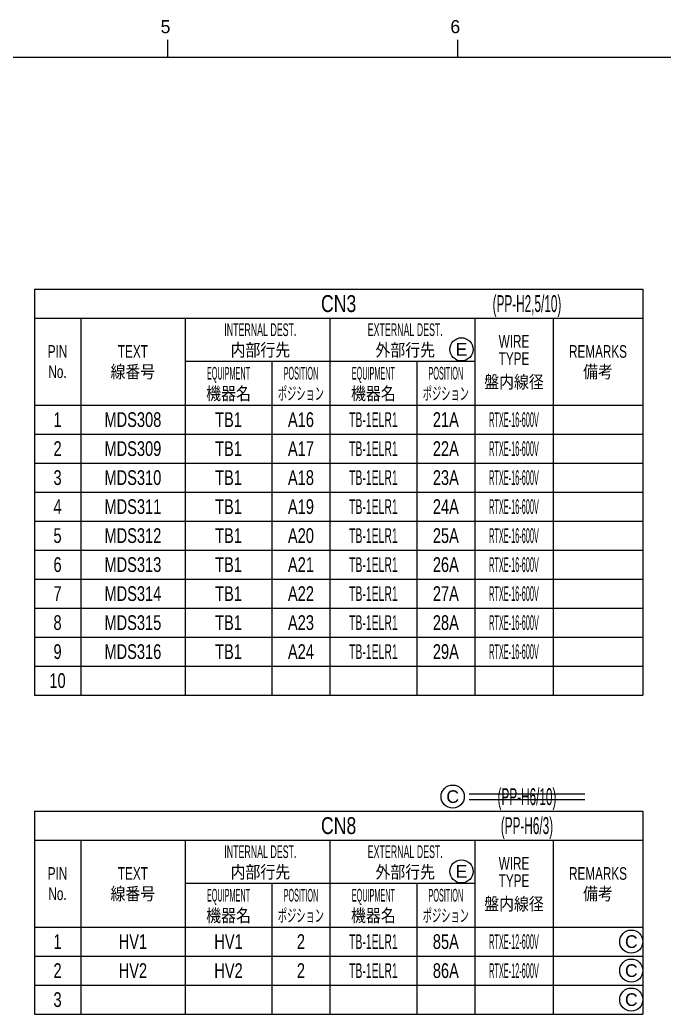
# Model space of a CAD drawing. Header units: millimetres. Extents: x 7 to 587, y 2 to 418.
# Drawn here: x 257.5 to 368.7, y 245 to 416.4 of the extents above; entities that cross this region are included whole.
import ezdxf
from ezdxf.enums import TextEntityAlignment as Align

# ---------------------------------------------------------------- set-up
doc = ezdxf.new("R2010")
doc.units = ezdxf.units.MM
for name, color, linetype in [('GR1_02', 7, 'Continuous'), ('GR1_04', 7, 'Continuous'), ('GR1_05', 7, 'Continuous'), ('図面枠C7M', 7, 'Continuous')]:
    doc.layers.add(name, color=color, linetype=linetype)
doc.styles.add('HG丸ｺﾞｼｯｸM-PRO', font='')
doc.styles.get('HG丸ｺﾞｼｯｸM-PRO').set_extended_font_data('HG丸ｺﾞｼｯｸM-PRO')

# ---------------------------------------------------------------- blocks, each defined once
blk = doc.blocks.new('BLKF023')
at = {"layer": '図面枠C7M', "color": 4, "linetype": 'Continuous', "lineweight": 13}
for p, q in [((283, 413), (283, 410)), ((333, 413), (333, 410))]:
    blk.add_line(p, q, dxfattribs=at)
at = {"layer": '図面枠C7M', "color": 2, "linetype": 'Continuous', "lineweight": 25}
blk.add_line((33, 410), (587, 410), dxfattribs=at)
at = {"layer": '図面枠C7M', "color": 4, "linetype": 'Continuous', "lineweight": 13, "style": 'HG丸ｺﾞｼｯｸM-PRO', "width": 1.003994}
for s, p in [('5', (281.79, 413.45)), ('6', (331.79, 413.45))]:
    blk.add_text(s, height=2.25, dxfattribs=at).set_placement(p, align=Align.BOTTOM_LEFT)
blk = doc.blocks.new('BLKF077')
at = {"layer": 'GR1_02', "color": 4, "linetype": 'Continuous', "lineweight": 13}
for p, q in [((260, 370), (365, 370)), ((260, 370), (260, 300)), ((365, 370), (365, 300)), ((260, 365), (365, 365)), ((268, 365), (268, 300)), ((286, 365), (286, 300)), ((311, 365), (311, 300)), ((336, 365), (336, 300)), ((349.51, 365), (349.51, 300)), ((336, 357.5), (286, 357.5)), ((301, 357.5), (301, 300)), ((326, 357.5), (326, 300)), ((260, 350), (365, 350)), ((260, 345), (365, 345)), ((260, 340), (365, 340)), ((260, 335), (365, 335)), ((260, 330), (365, 330)), ((260, 325), (365, 325)), ((260, 320), (365, 320)), ((260, 315), (365, 315)), ((260, 310), (365, 310)), ((260, 305), (365, 305)), ((260, 300), (365, 300))]:
    blk.add_line(p, q, dxfattribs=at)
blk = doc.blocks.new('BLKF066')
at = {"layer": 'GR1_02', "color": 4, "linetype": 'Continuous', "lineweight": 13}
blk.add_blockref('BLKF077', (0, 0), dxfattribs=at)
at = {"layer": 'GR1_02', "color": 3, "linetype": 'Continuous', "lineweight": 35, "style": 'HG丸ｺﾞｼｯｸM-PRO'}
for s, height, width, p in [('CN3', 2.909, 0.78274, (312.5, 367.5)), ('INTERNAL DEST.', 2.1818, 0.522164, (299, 363)), ('EXTERNAL DEST.', 2.1818, 0.522353, (324, 363)), ('WIRE', 2.182, 0.692288, (342.76, 361)), ('PIN', 2.182, 0.692358, (264, 359.25)), ('TEXT', 2.182, 0.694137, (277, 359.25)), ('内部行先', 2.182, 0.863284, (299, 359.5)), ('外部行先', 2.182, 0.863284, (324, 359.5)), ('REMARKS', 2.182, 0.692634, (357.26, 359.25)), ('TYPE', 2.182, 0.69254, (342.76, 358)), ('No.', 2.182, 0.69162, (264, 355.75)), ('線番号', 2.182, 0.863284, (277, 355.75)), ('EQUIPMENT', 2.182, 0.415451, (293.5, 355.5)), ('POSITION', 2.182, 0.375403, (306, 355.5)), ('EQUIPMENT', 2.182, 0.415451, (318.5, 355.5)), ('POSITION', 2.182, 0.375403, (331, 355.5)), ('備考', 2.182, 0.863284, (357.26, 355.75)), ('盤内線径', 2.182, 0.863284, (342.76, 354)), ('機器名', 2.182, 0.863284, (293.5, 352)), ('ポジション', 2.182, 0.521228, (306, 352)), ('機器名', 2.182, 0.863284, (318.5, 352)), ('ポジション', 2.182, 0.521228, (331, 352)), ('1', 2.55, 0.740651, (264, 347.5)), ('2', 2.55, 0.740651, (264, 342.5)), ('3', 2.55, 0.740651, (264, 337.5)), ('4', 2.55, 0.740651, (264, 332.5)), ('5', 2.55, 0.740651, (264, 327.5)), ('6', 2.55, 0.740651, (264, 322.5)), ('7', 2.55, 0.740651, (264, 317.5)), ('8', 2.55, 0.740651, (264, 312.5)), ('9', 2.55, 0.740651, (264, 307.5)), ('10', 2.545, 0.740651, (264, 302.5))]:
    blk.add_text(s, height=height, dxfattribs=dict(at, width=width)).set_placement(p, align=Align.MIDDLE_CENTER)
blk = doc.blocks.new('BLKF078')
at = {"layer": 'GR1_05', "color": 4, "linetype": 'Continuous', "lineweight": 13}
blk.add_circle((333.7, 359.61), 2, dxfattribs=at)
at = {"layer": 'GR1_05', "color": 4, "linetype": 'Continuous', "lineweight": 13, "style": 'HG丸ｺﾞｼｯｸM-PRO', "width": 1.04259}
blk.add_text('E', height=2.18, dxfattribs=at).set_placement((333.7, 359.61), align=Align.MIDDLE_CENTER)
blk = doc.blocks.new('BLKF185')
at = {"layer": 'GR1_02', "color": 4, "linetype": 'Continuous', "lineweight": 13}
for p, q in [((260, 280), (365, 280)), ((260, 280), (260, 245)), ((365, 280), (365, 245)), ((260, 275), (365, 275)), ((268, 275), (268, 245)), ((286, 275), (286, 245)), ((311, 275), (311, 245)), ((336, 275), (336, 245)), ((349.51, 275), (349.51, 245)), ((336, 267.5), (286, 267.5)), ((301, 267.5), (301, 245)), ((326, 267.5), (326, 245)), ((260, 260), (365, 260)), ((260, 255), (365, 255)), ((260, 250), (365, 250)), ((260, 245), (365, 245))]:
    blk.add_line(p, q, dxfattribs=at)
blk = doc.blocks.new('BLKF181')
at = {"layer": 'GR1_02', "color": 4, "linetype": 'Continuous', "lineweight": 13}
blk.add_blockref('BLKF185', (0, 0), dxfattribs=at)
at = {"layer": 'GR1_02', "color": 3, "linetype": 'Continuous', "lineweight": 35, "style": 'HG丸ｺﾞｼｯｸM-PRO'}
for s, height, width, p in [('CN8', 2.909, 0.78274, (312.5, 277.5)), ('INTERNAL DEST.', 2.1818, 0.522164, (299, 273)), ('EXTERNAL DEST.', 2.1818, 0.522353, (324, 273)), ('内部行先', 2.182, 0.863284, (299, 269.5)), ('外部行先', 2.182, 0.863284, (324, 269.5)), ('WIRE', 2.182, 0.692288, (342.76, 271)), ('PIN', 2.182, 0.692358, (264, 269.25)), ('TEXT', 2.182, 0.694137, (277, 269.25)), ('REMARKS', 2.182, 0.692634, (357.26, 269.25)), ('TYPE', 2.182, 0.69254, (342.76, 268)), ('No.', 2.182, 0.69162, (264, 265.75)), ('線番号', 2.182, 0.863284, (277, 265.75)), ('EQUIPMENT', 2.182, 0.415451, (293.5, 265.5)), ('POSITION', 2.182, 0.375403, (306, 265.5)), ('EQUIPMENT', 2.182, 0.415451, (318.5, 265.5)), ('POSITION', 2.182, 0.375403, (331, 265.5)), ('備考', 2.182, 0.863284, (357.26, 265.75)), ('盤内線径', 2.182, 0.863284, (342.76, 264)), ('機器名', 2.182, 0.863284, (293.5, 262)), ('ポジション', 2.182, 0.521228, (306, 262)), ('機器名', 2.182, 0.863284, (318.5, 262)), ('ポジション', 2.182, 0.521228, (331, 262)), ('1', 2.55, 0.740651, (264, 257.5)), ('2', 2.55, 0.740651, (264, 252.5)), ('3', 2.55, 0.740651, (264, 247.5))]:
    blk.add_text(s, height=height, dxfattribs=dict(at, width=width)).set_placement(p, align=Align.MIDDLE_CENTER)
blk = doc.blocks.new('BLKF186')
at = {"layer": 'GR1_05', "color": 4, "linetype": 'Continuous', "lineweight": 13}
blk.add_circle((333.7, 269.61), 2, dxfattribs=at)
at = {"layer": 'GR1_05', "color": 4, "linetype": 'Continuous', "lineweight": 13, "style": 'HG丸ｺﾞｼｯｸM-PRO', "width": 1.04259}
blk.add_text('E', height=2.18, dxfattribs=at).set_placement((333.7, 269.61), align=Align.MIDDLE_CENTER)
blk = doc.blocks.new('BLKF187')
at = {"layer": 'GR1_05', "color": 4, "linetype": 'Continuous', "lineweight": 13}
blk.add_circle((332.18, 282.5), 2, dxfattribs=at)
at = {"layer": 'GR1_05', "color": 4, "linetype": 'Continuous', "lineweight": 13, "style": 'HG丸ｺﾞｼｯｸM-PRO', "width": 1.042931}
blk.add_text('C', height=2.18, dxfattribs=at).set_placement((332.18, 282.5), align=Align.MIDDLE_CENTER)
blk = doc.blocks.new('BLKF188')
at = {"layer": 'GR1_05', "color": 4, "linetype": 'Continuous', "lineweight": 13}
blk.add_circle((363, 257.5), 2, dxfattribs=at)
at = {"layer": 'GR1_05', "color": 4, "linetype": 'Continuous', "lineweight": 13, "style": 'HG丸ｺﾞｼｯｸM-PRO', "width": 1.042931}
blk.add_text('C', height=2.18, dxfattribs=at).set_placement((363, 257.5), align=Align.MIDDLE_CENTER)
blk = doc.blocks.new('BLKF189')
at = {"layer": 'GR1_05', "color": 4, "linetype": 'Continuous', "lineweight": 13}
blk.add_circle((363, 252.5), 2, dxfattribs=at)
at = {"layer": 'GR1_05', "color": 4, "linetype": 'Continuous', "lineweight": 13, "style": 'HG丸ｺﾞｼｯｸM-PRO', "width": 1.042931}
blk.add_text('C', height=2.18, dxfattribs=at).set_placement((363, 252.5), align=Align.MIDDLE_CENTER)
blk = doc.blocks.new('BLKF190')
at = {"layer": 'GR1_05', "color": 4, "linetype": 'Continuous', "lineweight": 13}
blk.add_circle((363, 247.5), 2, dxfattribs=at)
at = {"layer": 'GR1_05', "color": 4, "linetype": 'Continuous', "lineweight": 13, "style": 'HG丸ｺﾞｼｯｸM-PRO', "width": 1.042931}
blk.add_text('C', height=2.18, dxfattribs=at).set_placement((363, 247.5), align=Align.MIDDLE_CENTER)

msp = doc.modelspace()

# ---------------------------------------------------------------- linework, layer by layer
at = {"layer": 'GR1_05', "color": 4, "linetype": 'Continuous', "lineweight": 13}
for p, q in [((335, 283), (355, 283)), ((335, 282), (355, 282))]:
    msp.add_line(p, q, dxfattribs=at)

# ---------------------------------------------------------------- block references
at = {"layer": 'GR1_02', "color": 3, "linetype": 'Continuous', "lineweight": 35}
for name in ['BLKF066', 'BLKF181']:
    msp.add_blockref(name, (0, 0), dxfattribs=at)
at = {"layer": 'GR1_05', "color": 4, "linetype": 'Continuous', "lineweight": 13}
for name in ['BLKF078', 'BLKF187', 'BLKF186', 'BLKF188', 'BLKF189', 'BLKF190']:
    msp.add_blockref(name, (0, 0), dxfattribs=at)
at = {"layer": '図面枠C7M', "color": 4, "linetype": 'Continuous', "lineweight": 13}
msp.add_blockref('BLKF023', (0, 0), dxfattribs=at)

# ---------------------------------------------------------------- texts
at = {"layer": 'GR1_02', "color": 3, "linetype": 'Continuous', "lineweight": 35, "style": 'HG丸ｺﾞｼｯｸM-PRO'}
for s, height, width, p in [('(PP-H2,5/10)', 2.9091, 0.521959, (345, 367.5)), ('(PP-H6/3)', 2.909, 0.521815, (345, 277.5))]:
    msp.add_text(s, height=height, dxfattribs=dict(at, width=width)).set_placement(p, align=Align.MIDDLE_CENTER)
at = {"layer": 'GR1_04', "color": 3, "linetype": 'Continuous', "lineweight": 35, "style": 'HG丸ｺﾞｼｯｸM-PRO'}
for s, height, width, p in [('MDS308', 2.545, 0.740901, (277, 347.5)), ('TB1', 2.545, 0.7416, (293.5, 347.5)), ('A16', 2.545, 0.741512, (306, 347.5)), ('TB-1ELR1', 2.545, 0.52822, (318.5, 347.5)), ('21A', 2.545, 0.741512, (331, 347.5)), ('RTXE-16-600V', 2.5455, 0.325213, (342.76, 347.5)), ('MDS309', 2.545, 0.740901, (277, 342.5)), ('TB1', 2.545, 0.7416, (293.5, 342.5)), ('A17', 2.545, 0.741512, (306, 342.5)), ('TB-1ELR1', 2.545, 0.52822, (318.5, 342.5)), ('22A', 2.545, 0.741512, (331, 342.5)), ('RTXE-16-600V', 2.5455, 0.325213, (342.76, 342.5)), ('MDS310', 2.545, 0.740901, (277, 337.5)), ('TB1', 2.545, 0.7416, (293.5, 337.5)), ('A18', 2.545, 0.741512, (306, 337.5)), ('TB-1ELR1', 2.545, 0.52822, (318.5, 337.5)), ('23A', 2.545, 0.741512, (331, 337.5)), ('RTXE-16-600V', 2.5455, 0.325213, (342.76, 337.5)), ('MDS311', 2.545, 0.740901, (277, 332.5)), ('TB1', 2.545, 0.7416, (293.5, 332.5)), ('A19', 2.545, 0.741512, (306, 332.5)), ('TB-1ELR1', 2.545, 0.52822, (318.5, 332.5)), ('24A', 2.545, 0.741512, (331, 332.5)), ('RTXE-16-600V', 2.5455, 0.325213, (342.76, 332.5)), ('MDS312', 2.545, 0.740901, (277, 327.5)), ('TB1', 2.545, 0.7416, (293.5, 327.5)), ('A20', 2.545, 0.741512, (306, 327.5)), ('TB-1ELR1', 2.545, 0.52822, (318.5, 327.5)), ('25A', 2.545, 0.741512, (331, 327.5)), ('RTXE-16-600V', 2.5455, 0.325213, (342.76, 327.5)), ('MDS313', 2.545, 0.740901, (277, 322.5)), ('TB1', 2.545, 0.7416, (293.5, 322.5)), ('A21', 2.545, 0.741512, (306, 322.5)), ('TB-1ELR1', 2.545, 0.52822, (318.5, 322.5)), ('26A', 2.545, 0.741512, (331, 322.5)), ('RTXE-16-600V', 2.5455, 0.325213, (342.76, 322.5)), ('MDS314', 2.545, 0.740901, (277, 317.5)), ('TB1', 2.545, 0.7416, (293.5, 317.5)), ('A22', 2.545, 0.741512, (306, 317.5)), ('TB-1ELR1', 2.545, 0.52822, (318.5, 317.5)), ('27A', 2.545, 0.741512, (331, 317.5)), ('RTXE-16-600V', 2.5455, 0.325213, (342.76, 317.5)), ('MDS315', 2.545, 0.740901, (277, 312.5)), ('TB1', 2.545, 0.7416, (293.5, 312.5)), ('A23', 2.545, 0.741512, (306, 312.5)), ('TB-1ELR1', 2.545, 0.52822, (318.5, 312.5)), ('28A', 2.545, 0.741512, (331, 312.5)), ('RTXE-16-600V', 2.5455, 0.325213, (342.76, 312.5)), ('MDS316', 2.545, 0.740901, (277, 307.5)), ('TB1', 2.545, 0.7416, (293.5, 307.5)), ('A24', 2.545, 0.741512, (306, 307.5)), ('TB-1ELR1', 2.545, 0.52822, (318.5, 307.5)), ('29A', 2.545, 0.741512, (331, 307.5)), ('RTXE-16-600V', 2.5455, 0.325213, (342.76, 307.5)), ('HV1', 2.545, 0.740604, (277, 257.5)), ('HV1', 2.545, 0.740604, (293.5, 257.5)), ('2', 2.55, 0.740651, (306, 257.5)), ('TB-1ELR1', 2.545, 0.52822, (318.5, 257.5)), ('85A', 2.545, 0.741512, (331, 257.5)), ('RTXE-12-600V', 2.5455, 0.325213, (342.76, 257.5)), ('HV2', 2.545, 0.740604, (277, 252.5)), ('HV2', 2.545, 0.740604, (293.5, 252.5)), ('2', 2.55, 0.740651, (306, 252.5)), ('TB-1ELR1', 2.545, 0.52822, (318.5, 252.5)), ('86A', 2.545, 0.741512, (331, 252.5)), ('RTXE-12-600V', 2.5455, 0.325213, (342.76, 252.5))]:
    msp.add_text(s, height=height, dxfattribs=dict(at, width=width)).set_placement(p, align=Align.MIDDLE_CENTER)
at = {"layer": 'GR1_05', "color": 3, "linetype": 'Continuous', "lineweight": 35, "style": 'HG丸ｺﾞｼｯｸM-PRO', "width": 0.521741}
msp.add_text('(PP-H6/10)', height=2.909, dxfattribs=at).set_placement((345, 282.5), align=Align.MIDDLE_CENTER)

doc.saveas('drawing.dxf')
